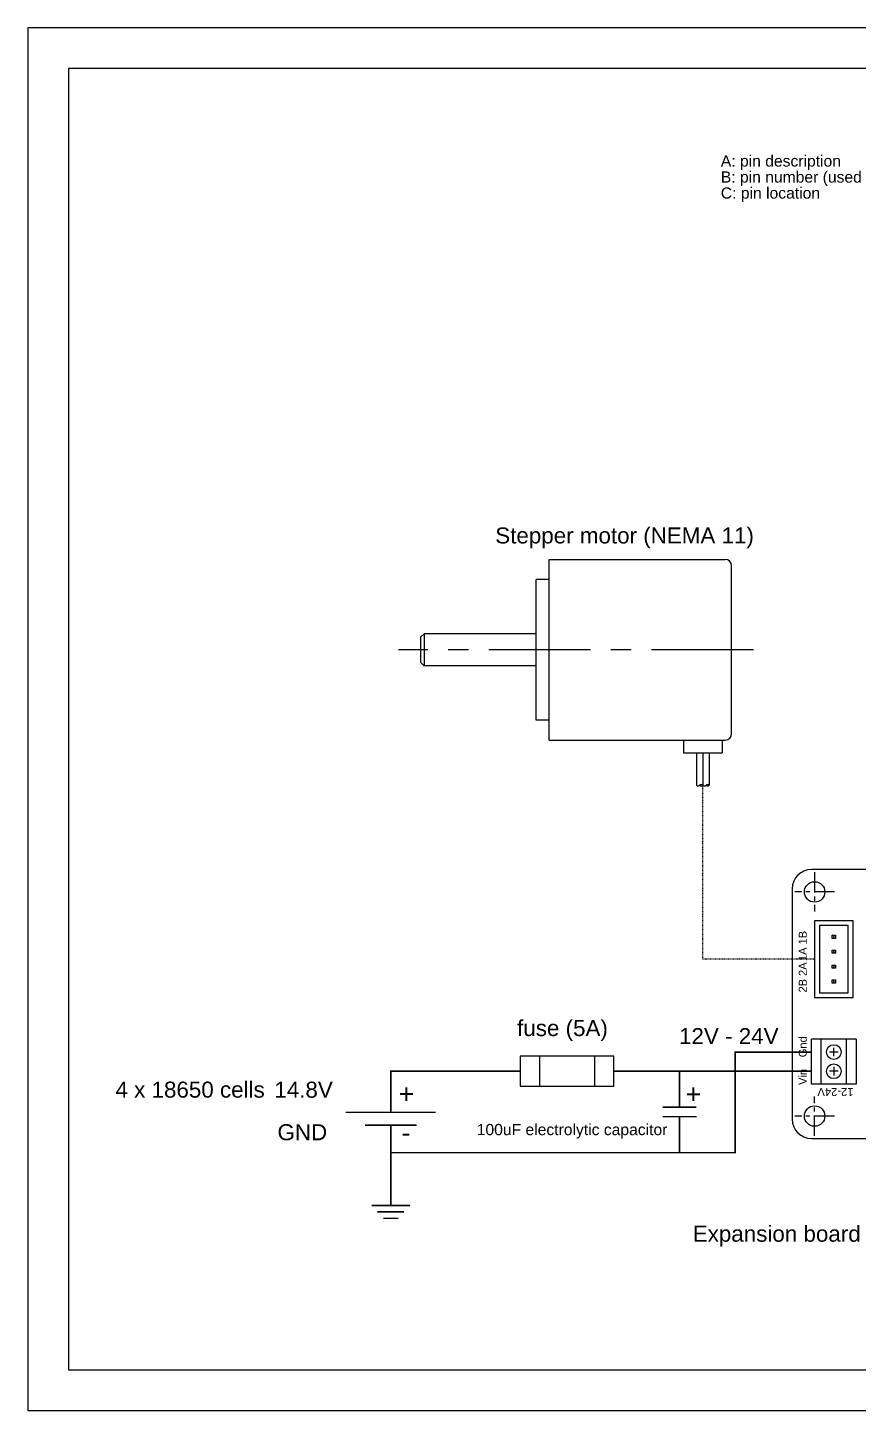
# Model space of a CAD drawing. Header units: millimetres. Extents: x -274 to 338, y -32 to 184.
# Drawn here: x -274.2 to -144.4, y -31.7 to 184.2 of the extents above; entities that cross this region are included whole.
import ezdxf

# ---------------------------------------------------------------- set-up
doc = ezdxf.new("R2010")
doc.units = ezdxf.units.MM
doc.header["$PDSIZE"] = -5
doc.linetypes.add('CENTER', pattern=[50.8, 31.75, -6.35, 6.35, -6.35])
doc.linetypes.add('HIDDEN', pattern=[9.525, 6.35, -3.175])
doc.layers.add('7_pt_4V', color=22, linetype='Continuous')
doc.layers.add('GND', color=8, linetype='Continuous')
doc.styles.add('myStyle', font='arial.ttf', dxfattribs={"height": 3})

# ---------------------------------------------------------------- blocks, each defined once
blk = doc.blocks.new('nema_11')
at = {"ltscale": 0.01}
for p, q in [((0, -14.1), (0, 14.1)), ((0, 14.1), (27.5, 14.1)), ((28.5, -13.1), (28.5, 13.1)), ((0, 11), (-2, 11)), ((-2, -11), (-2, 11)), ((-19.5, 2.5), (-20, 2)), ((-2, 2.5), (-19.5, 2.5)), ((-19.5, 2.5), (-19.5, -2.5)), ((-20, -2), (-20, 2)), ((-20, -2), (-19.5, -2.5)), ((-2, -2.5), (-19.5, -2.5)), ((0, -11), (-2, -11)), ((0, -14.1), (27.5, -14.1)), ((21, -14.1), (21, -16.1)), ((27, -14.1), (27, -16.1)), ((21, -16.1), (27, -16.1)), ((23, -16.1), (23, -21.16)), ((24, -16.1), (24, -21.16)), ((25, -16.1), (25, -21.16))]:
    blk.add_line(p, q, dxfattribs=at)
at = {"linetype": 'CENTER', "ltscale": 0.5}
blk.add_line((31.89, 0), (-23.5, 0), dxfattribs=at)
at = {"ltscale": 0.01}
for centre, radius, start, end in [((27.5, 13.1), 1, 0, 90), ((27.5, -13.1), 1, 270, 0), ((23.25, -20.9), 0.362, 226.3972, 313.6028), ((23.75, -21.42), 0.362, 46.3972, 133.6028), ((23.75, -20.9), 0.362, 226.3972, 313.6028), ((24.25, -20.9), 0.362, 226.3972, 313.6028), ((24.75, -21.42), 0.362, 46.3972, 133.6028), ((24.75, -20.9), 0.362, 226.3972, 313.6028)]:
    blk.add_arc(centre, radius, start, end, dxfattribs=at)
blk = doc.blocks.new('text')
at = {"style": 'myStyle'}
for s, p in [('A: pin description', (-0.91, 4.12)), ('B: pin number (used with #define statements)', (-0.91, 1.62)), ('C: pin location ', (-0.91, -0.88))]:
    blk.add_text(s, height=1.75, dxfattribs=at).set_placement(p)
blk = doc.blocks.new('*U88')
at = {"ltscale": 0.01}
for p, q in [((0.5, 0.5), (-0.5, 0.5)), ((-0.5, 0.5), (-0.5, -0.5)), ((0.5, 0.5), (0.5, -0.5)), ((0.5, -0.5), (-0.5, -0.5))]:
    blk.add_line(p, q, dxfattribs=at)
blk.add_point((0, 0), dxfattribs=at)
blk = doc.blocks.new('*U87')
at = {"color": 0, "linetype": 'ByBlock', "lineweight": -2, "transparency": 16777216}
for p in [(0, 0), (2.33, 0), (4.67, 0), (7, 0), (9.33, 0), (11.67, 0), (14, 0), (16.33, 0)]:
    blk.add_blockref('*U88', p, dxfattribs=at)
blk = doc.blocks.new('*U90')
at = {"ltscale": 0.01}
for p, q in [((0.5, 0.5), (-0.5, 0.5)), ((-0.5, 0.5), (-0.5, -0.5)), ((0.5, 0.5), (0.5, -0.5)), ((0.5, -0.5), (-0.5, -0.5))]:
    blk.add_line(p, q, dxfattribs=at)
blk.add_point((0, 0), dxfattribs=at)
blk = doc.blocks.new('*U89')
at = {"color": 0, "linetype": 'ByBlock', "lineweight": -2, "transparency": 16777216}
for p in [(0, 0), (2.33, 0), (4.67, 0), (7, 0), (9.33, 0), (11.67, 0), (14, 0), (16.33, 0)]:
    blk.add_blockref('*U90', p, dxfattribs=at)
blk = doc.blocks.new('Exp_board_and_drv')
at = {"ltscale": 0.01}
for p, q in [((0.5, 3.5), (-35.5, 3.5)), ((-38.5, 0.5), (-38.5, -35.5)), ((3.5, -35.5), (3.5, 0.5)), ((-24.5, -24.5), (-24.5, -3.5)), ((-9.6, -3.5), (-24.5, -3.5)), ((-9.6, -24.5), (-9.6, -3.5)), ((-12.05, -7.5), (-22.05, -7.5)), ((-22.05, -7.5), (-22.05, -11.85)), ((-12.05, -11.85), (-12.05, -7.5)), ((-22.05, -11.85), (-12.05, -11.85)), ((-35.5, -30), (-35.5, -23)), ((-9.6, -24.5), (-24.5, -24.5)), ((-17.88, -26.56), (-22.38, -26.56)), ((-22.38, -26.56), (-22.38, -35.56)), ((-17.88, -35.56), (-17.88, -26.56)), ((-21.63, -28.31), (-18.63, -28.31)), ((-21.63, -29.31), (-21.63, -28.31)), ((-21.63, -29.31), (-18.63, -29.31)), ((-19.8, -29.31), (-19.8, -28.31)), ((-18.8, -29.31), (-18.8, -28.31)), ((-18.63, -29.31), (-18.63, -28.31)), ((-21.63, -30.56), (-18.63, -30.56)), ((-21.63, -31.56), (-21.63, -30.56)), ((-21.63, -31.56), (-18.63, -31.56)), ((-19.8, -31.56), (-19.8, -30.56)), ((-18.8, -31.56), (-18.8, -30.56)), ((-18.63, -31.56), (-18.63, -30.56)), ((-21.63, -32.81), (-18.63, -32.81)), ((-21.63, -33.81), (-21.63, -32.81)), ((-21.63, -33.81), (-18.63, -33.81)), ((-19.8, -33.81), (-19.8, -32.81)), ((-18.8, -33.81), (-18.8, -32.81)), ((-18.63, -33.81), (-18.63, -32.81)), ((-17.88, -35.56), (-22.38, -35.56)), ((-35.5, -38.5), (0.5, -38.5))]:
    blk.add_line(p, q, dxfattribs=at)
at = {"linetype": 'CENTER', "ltscale": 0.1}
for p, q in [((-35, 3.08), (-35, -3.08)), ((0, 3.08), (0, -3.08)), ((-31.92, 0), (-38.08, 0)), ((-3.08, 0), (3.08, 0)), ((-35, -38.08), (-35, -31.92)), ((0, -38.08), (0, -31.92)), ((-31.92, -35), (-38.08, -35)), ((-3.08, -35), (3.08, -35))]:
    blk.add_line(p, q, dxfattribs=at)
for p, q in [((2.5, -5.5), (-4, -5.5)), ((-4, -5.5), (-4, -12.5)), ((-3.5, -6), (-3.5, -6.5)), ((-3, -6), (-3.5, -6)), ((-3, -6.5), (-3, -6)), ((-2, -5.5), (-2, -12.5)), ((-1, -6), (-1, -6.5)), ((-0.5, -6), (-1, -6)), ((-0.5, -6.5), (-0.5, -6)), ((0.5, -5.5), (0.5, -12.5)), ((1.5, -6), (1.5, -6.5)), ((2, -6), (1.5, -6)), ((2, -6.5), (2, -6)), ((2.5, -5.5), (2.5, -12.5)), ((-4, -7.5), (2.5, -7.5)), ((-3, -6.5), (-3.5, -6.5)), ((-3.5, -8.5), (-3.5, -9)), ((-3, -8.5), (-3.5, -8.5)), ((-3, -9), (-3, -8.5)), ((-0.5, -6.5), (-1, -6.5)), ((-1, -8.5), (-1, -9)), ((-0.5, -8.5), (-1, -8.5)), ((-0.5, -9), (-0.5, -8.5)), ((2, -6.5), (1.5, -6.5)), ((1.5, -8.5), (1.5, -9)), ((2, -8.5), (1.5, -8.5)), ((2, -9), (2, -8.5)), ((-4, -10), (2.5, -10)), ((-3, -9), (-3.5, -9)), ((-0.5, -9), (-1, -9)), ((2, -9), (1.5, -9)), ((-4, -12.5), (2.5, -12.5)), ((-3.5, -11), (-3.5, -11.5)), ((-3, -11), (-3.5, -11)), ((-3, -11.5), (-3.5, -11.5)), ((-3, -11.5), (-3, -11)), ((-1, -11), (-1, -11.5)), ((-0.5, -11), (-1, -11)), ((-0.5, -11.5), (-1, -11.5)), ((-0.5, -11.5), (-0.5, -11)), ((1.5, -11), (1.5, -11.5)), ((2, -11), (1.5, -11)), ((2, -11.5), (1.5, -11.5)), ((2, -11.5), (2, -11)), ((-28.5, -23), (-35.5, -23)), ((-34, -30), (-34, -23)), ((-30, -30), (-30, -23)), ((-28.5, -23), (-28.5, -30)), ((-28.5, -23), (-28.5, -30)), ((-31.33, -25), (-32.67, -25)), ((-32, -25.67), (-32, -24.33)), ((-31.33, -28), (-32.67, -28)), ((-32, -27.33), (-32, -28.67)), ((-28.5, -30), (-35.5, -30))]:
    blk.add_line(p, q)
at = {"ltscale": 0.01}
for points in [[(-29, -16.5), (-29, -4.5), (-35, -4.5), (-35, -16.5)], [(-29.75, -15.75), (-29.75, -5.25), (-34.25, -5.25), (-34.25, -15.75)], [(-31.75, -7.25), (-32.25, -7.25), (-32.25, -6.75), (-31.75, -6.75)], [(-31.75, -9.58), (-32.25, -9.58), (-32.25, -9.08), (-31.75, -9.08)], [(-31.75, -11.92), (-32.25, -11.92), (-32.25, -11.42), (-31.75, -11.42)], [(-31.75, -14.25), (-32.25, -14.25), (-32.25, -13.75), (-31.75, -13.75)]]:
    blk.add_lwpolyline(points, close=True, dxfattribs=at)
for points in [[(-15.81, -21.82, 0.25, 0.25, 0), (-13.39, -21.18, 0.25, 0.25, 0)], [(-14.92, -20.29, 0.25, 0.25, 0), (-14.28, -22.71, 0.25, 0.25, 0)]]:
    blk.add_lwpolyline(points, format="xyseb", dxfattribs=at)
for centre, radius in [((-35, 0), 1.6), ((0, 0), 1.6), ((-14.6, -21.5), 1.5), ((-35, -35), 1.6), ((0, -35), 1.6)]:
    blk.add_circle(centre, radius, dxfattribs=at)
for centre in [(-32, -25), (-32, -28)]:
    blk.add_circle(centre, 1.15)
for centre, start, end in [((-35.5, 0.5), 90, 180), ((0.5, 0.5), 0, 90), ((-35.5, -35.5), 180, 270), ((0.5, -35.5), 270, 0)]:
    blk.add_arc(centre, 3, start, end, dxfattribs=at)
for p in [(-23.3, -5.83), (-10.8, -5.83), (-32, -7), (-23.3, -8.17), (-10.8, -8.17), (-32, -9.33), (-23.3, -10.5), (-10.8, -10.5), (-32, -11.67), (-23.3, -12.83), (-10.8, -12.83), (-32, -14), (-23.3, -15.17), (-10.8, -15.17), (-23.3, -17.5), (-10.8, -17.5), (-23.3, -19.83), (-10.8, -19.83)]:
    blk.add_point(p, dxfattribs=at)
at = {"ltscale": 0.01, "rotation": 90}
for name, p in [('*U87', (-23.3, -22.17)), ('*U89', (-10.8, -22.17))]:
    blk.add_blockref(name, p, dxfattribs=at)
at = {"style": 'myStyle'}
for s, height, rotation, p in [('1B', 1.25, 90, (-36.23, -8.21)), ('DIR', 1.25, 360, (-9.08, -7.18)), ('STEP', 1.25, 360, (-9.08, -9.53)), ('1A', 1.25, 90, (-36.23, -10.8)), ('EN', 1.25, 360, (-9.08, -12.02)), ('2A', 1.25, 90, (-36.23, -13.13)), ('2B', 1.25, 90, (-36.23, -15.71)), ('S', 1.25, 90, (-2.47, -14.95)), ('V', 1.25, 90, (-0.15, -14.95)), ('G', 1.25, 90, (2.22, -14.95)), ('Gnd', 1.25, 90, (-36.23, -25.83)), ('Vin', 1.25, 90, (-36.23, -30.14)), ('3', 0.312, 90, (-18.13, -28.94)), ('MS1', 0.625, 360, (-17.61, -29.03)), ('12-24V', 1.25, 180, (-28.93, -30.62)), ('2', 0.312, 90, (-18.13, -31.19)), ('MS2', 0.625, 360, (-17.61, -31.28)), ('on', 0.312, 90, (-21.86, -33.59)), ('1', 0.312, 90, (-18.13, -33.44)), ('MS3', 0.625, 360, (-17.61, -33.53)), ('1', 0.625, 90, (-21.83, -36.74)), ('0', 0.625, 90, (-17.95, -36.69))]:
    blk.add_text(s, height=height, rotation=rotation, dxfattribs=at).set_placement(p)

msp = doc.modelspace()

# ---------------------------------------------------------------- linework, layer by layer
at = {"linetype": 'HIDDEN', "ltscale": 0.01}
for p, q in [((-168.81, 38.75), (-168.81, 65.9)), ((-151.36, 38.75), (-168.81, 38.75))]:
    msp.add_line(p, q, dxfattribs=at)
for p, q in [((-194.31, 23.59), (-194.31, 18.92)), ((-185.71, 23.59), (-185.71, 18.92)), ((-224.5, 14.84), (-210.5, 14.84)), ((-175.06, 14.16), (-169.8, 14.16)), ((-221.5, 12.84), (-213.5, 12.84))]:
    msp.add_line(p, q)
at = {"ltscale": 0.01}
for points in [[(-274.17, -31.7), (5.23, -31.7), (5.23, 184.2), (-274.17, 184.2)], [(-267.82, -25.35), (-1.12, -25.35), (-1.12, 177.85), (-267.82, 177.85)]]:
    msp.add_lwpolyline(points, close=True, dxfattribs=at)
msp.add_lwpolyline([(-197.31, 23.59), (-197.31, 18.92), (-182.7, 18.92), (-182.7, 23.59)], close=True)
for points in [[(-172.43, 15.64, 0.25, 0.25, 0), (-172.43, 21.25, 0.25, 0.25, 0)], [(-172.43, 14.16, 0.25, 0.25, 0), (-172.43, 8.54, 0.25, 0.25, 0)]]:
    msp.add_lwpolyline(points, format="xyseb", dxfattribs=at)
for points in [[(-169.8, 15.64, 0.25, 0.25, 0), (-175.06, 15.64, 0.25, 0.25, 0)], [(-210.5, 14.84, 0.25, 0.25, 0), (-224.5, 14.84, 0.25, 0.25, 0)], [(-213.5, 12.84, 0.25, 0.25, 0), (-221.5, 12.84, 0.25, 0.25, 0)], [(-169.8, 14.16, 0.25, 0.25, 0), (-175.06, 14.16, 0.25, 0.25, 0)]]:
    msp.add_lwpolyline(points, format="xyseb")
at = {"layer": '7_pt_4V', "const_width": 0.25}
msp.add_lwpolyline([(-197.31, 21.25), (-217.5, 21.25), (-217.5, 14.84)], dxfattribs=at)
at = {"layer": '7_pt_4V'}
msp.add_lwpolyline([(-151.86, 21.25, 0.25, 0.25, 0), (-182.7, 21.25, 0.25, 0.25, 0)], format="xyseb", dxfattribs=at)
at = {"layer": 'GND'}
msp.add_lwpolyline([(-151.86, 24.25, 0.25, 0.25, 0), (-163.78, 24.25, 0.25, 0.25, 0), (-163.78, 8.54, 0.25, 0.25, 0), (-217.5, 8.54, 0.25, 0.25, 0)], format="xyseb", dxfattribs=at)
at = {"layer": 'GND', "const_width": 0.25}
for points in [[(-217.5, 12.84), (-217.5, 6.02), (-217.5, 0.28)], [(-238.18, 8.54), (-238.18, 8.54)], [(-214.52, 0.28), (-220.49, 0.28)], [(-215.43, -0.72), (-219.58, -0.72)], [(-216.35, -1.72), (-218.66, -1.72)]]:
    msp.add_lwpolyline(points, dxfattribs=at)

# ---------------------------------------------------------------- block references
at = {"ltscale": 0.01}
for name, p in [('text', (-165.09, 158.39)), ('nema_11', (-192.81, 87.06))]:
    msp.add_blockref(name, p, dxfattribs=at)
at = {"linetype": 'HIDDEN', "ltscale": 0.01}
msp.add_blockref('Exp_board_and_drv', (-116.36, 49.25), dxfattribs=at)

# ---------------------------------------------------------------- texts
at = {"style": 'myStyle'}
for s, p in [('Stepper motor (NEMA 11)', (-201.2, 103.66)), ('fuse (5A)', (-197.79, 26.74)), ('12V - 24V', (-172.52, 25.49)), ('4 x 18650 cells', (-260.47, 17.13)), ('14.8V', (-235.68, 17.12)), ('GND', (-235.19, 10.48)), ('Expansion board', (-170.38, -5.37))]:
    msp.add_text(s, height=2.5, dxfattribs=at).set_placement(p)
at = {"style": 'myStyle', "text_generation_flag": 2}
for s, p in [('+', (-213.85, 16.24)), ('+', (-169.06, 16.21)), ('-', (-214.42, 10.19))]:
    msp.add_text(s, height=3, rotation=360, dxfattribs=at).set_placement(p)
at = {"style": 'myStyle'}
msp.add_text('100uF electrolytic capacitor', height=1.75, rotation=360, dxfattribs=at).set_placement((-204.09, 11.27))

doc.saveas('drawing.dxf')
